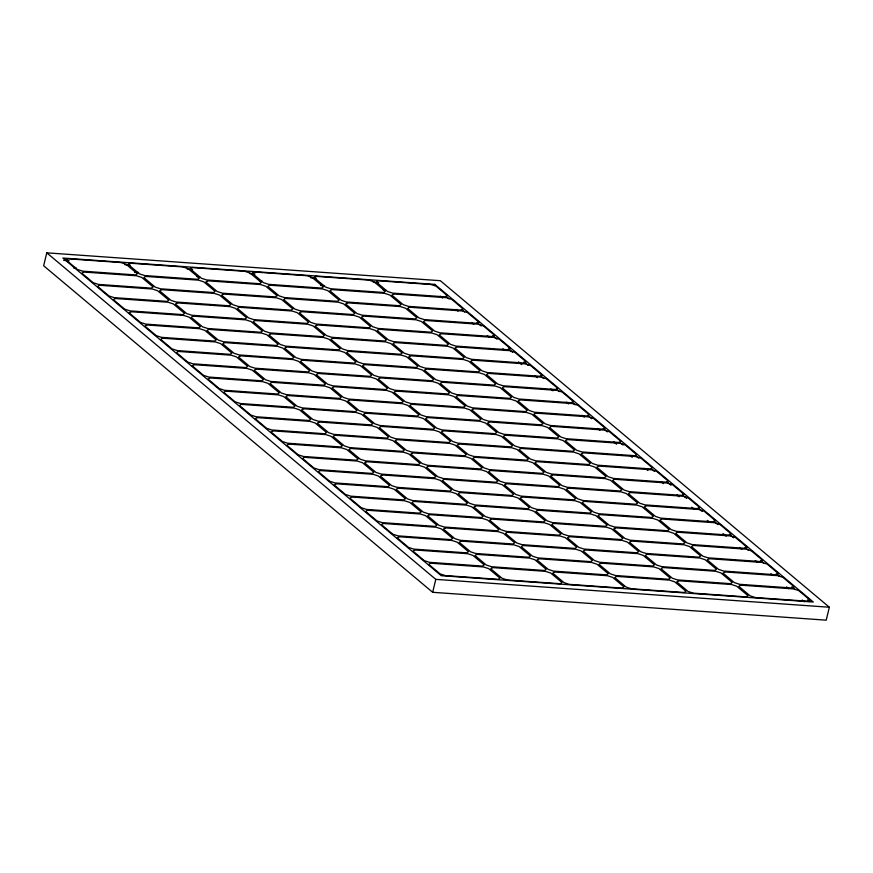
<?xml version="1.0" encoding="UTF-8"?>
<svg xmlns="http://www.w3.org/2000/svg" width="873" height="873" viewBox="0 0 873 873"><rect width="100%" height="100%" fill="white"/><g stroke="black" fill="none" stroke-linecap="round" stroke-linejoin="round"><path stroke-width="1.31" d="M46.782 252.832L43.65 265.763L432.67 592.298L826.218 620.168L829.35 607.237L440.33 280.702L46.782 252.832L435.791 579.366L829.35 607.237M432.67 592.298L435.791 579.366M63.653 260.35L69.087 260.732M124.752 264.683L130.186 265.065M187.215 269.102L192.638 269.484M249.667 273.522L255.102 273.915M310.777 277.854L316.201 278.236M373.229 282.274L378.664 282.666M73.507 267.88L76.224 268.066M134.573 272.201L138.643 272.485M197.003 276.621L199.71 276.817M259.423 281.041L262.14 281.237M320.5 285.373L324.57 285.657M382.92 289.792L385.637 289.978M445.797 296.231L448.929 298.85M461.435 309.358L464.567 311.977M477.073 322.486L481.241 325.978M492.71 335.603L496.879 339.106M508.348 348.731L512.516 352.234M523.986 361.859L528.154 365.361M540.671 375.859L543.792 378.489M556.308 388.987L559.429 391.606M571.946 402.115L575.067 404.734M587.584 415.242L591.752 418.734M603.221 428.359L607.39 431.862M619.895 442.36L623.027 444.99M635.533 455.488L638.665 458.118M651.171 468.615L654.303 471.245M666.808 481.743L670.977 485.246M682.446 494.871L686.615 498.363M698.084 507.988L702.252 511.491M713.721 521.116L717.89 524.618M729.359 534.243L733.527 537.746M744.996 547.371L748.128 549.99M760.634 560.499L763.766 563.118M776.272 573.626L779.403 576.245M791.909 586.743L795.041 589.373M807.547 599.871L809.631 601.628M440.33 296.263L442.425 298.009M455.979 309.391L458.063 311.148M471.627 322.519L473.712 324.276M487.265 335.658L489.349 337.404M502.913 348.785L504.998 350.542M518.551 361.913L521.683 364.543M535.247 375.925L537.332 377.671M550.885 389.052L552.969 390.809M566.533 402.191L568.618 403.937M582.171 415.319L584.255 417.065M597.819 428.447L599.904 430.203M613.457 441.585L616.589 444.204M630.153 455.586L632.238 457.343M645.791 468.714L647.875 470.471M661.439 481.852L663.524 483.598M677.077 494.98L679.172 496.737M691.678 507.235L693.773 508.992M707.326 520.373L709.411 522.119M722.975 533.501L726.096 536.131M739.66 547.502L741.744 549.259M755.298 560.641L757.393 562.387M770.946 573.768L773.031 575.514M786.595 586.896L788.679 588.653M802.232 600.035L804.317 601.781M67.865 258.79L66.097 259.979L77.413 269.484L82.608 271.165L135.566 274.919L137.334 273.729L126.018 264.224L120.823 262.544L67.865 258.79M83.633 272.027L81.866 273.216L93.182 282.721L98.376 284.402L151.335 288.155L153.102 286.955L141.786 277.461L136.592 275.781L83.633 272.027M129.87 263.177L128.102 264.377L139.418 273.871L144.612 275.552L197.582 279.305L199.35 278.116L188.022 268.611L182.839 266.931L129.87 263.177M99.402 285.264L97.634 286.453L108.95 295.947L114.145 297.638L167.103 301.381L168.871 300.192L157.555 290.698L152.36 289.007L99.402 285.264M145.638 276.414L143.87 277.603L155.187 287.108L160.381 288.788L213.35 292.542L215.118 291.353L203.791 281.848L198.608 280.168L145.638 276.414M115.171 298.501L113.403 299.69L124.719 309.184L129.913 310.875L182.872 314.618L184.639 313.429L173.323 303.935L168.129 302.244L115.171 298.501M191.874 267.575L190.107 268.764L201.423 278.269L206.617 279.949L259.587 283.703L261.354 282.503L250.027 273.009L244.844 271.328L191.874 267.575M161.407 289.65L159.639 290.84L170.955 300.345L176.15 302.025L229.119 305.779L230.876 304.59L219.559 295.085L214.365 293.404L161.407 289.65M130.939 311.726L129.171 312.916L140.488 322.421L145.682 324.101L198.64 327.855L200.408 326.666L189.092 317.161L183.897 315.48L130.939 311.726M207.643 280.811L205.875 282.001L217.191 291.495L222.386 293.186L275.355 296.929L277.123 295.74L265.796 286.246L260.612 284.554L207.643 280.811M177.175 302.887L175.408 304.077L186.724 313.582L191.918 315.262L244.877 319.016L246.644 317.827L235.328 308.322L230.134 306.641L177.175 302.887M146.708 324.963L144.94 326.153L156.256 335.658L161.45 337.338L214.409 341.092L216.177 339.903L204.86 330.398L199.666 328.717L146.708 324.963M253.879 271.961L252.111 273.151L263.439 282.656L268.622 284.336L321.591 288.09L323.359 286.901L312.043 277.396L306.849 275.715L253.879 271.961M223.412 294.048L221.644 295.238L232.96 304.732L238.154 306.423L291.124 310.166L292.892 308.977L281.564 299.483L276.381 297.791L223.412 294.048M192.944 316.124L191.176 317.314L202.492 326.818L207.687 328.499L260.645 332.253L262.413 331.053L251.097 321.559L245.902 319.878L192.944 316.124M162.465 338.2L160.708 339.39L172.025 348.894L177.219 350.575L230.177 354.329L231.945 353.139L220.629 343.635L215.435 341.954L162.465 338.2M269.648 285.198L267.88 286.388L279.196 295.892L284.391 297.573L337.36 301.327L339.128 300.137L327.811 290.633L322.617 288.952L269.648 285.198M239.18 307.274L237.412 308.464L248.729 317.968L253.923 319.649L306.892 323.403L308.66 322.213L297.333 312.709L292.149 311.028L239.18 307.274M208.712 329.361L206.945 330.551L218.261 340.044L223.455 341.736L276.414 345.479L278.181 344.289L266.865 334.796L261.671 333.104L208.712 329.361M178.234 351.437L176.466 352.627L187.793 362.131L192.977 363.812L245.946 367.566L247.714 366.376L236.397 356.871L231.203 355.191L178.234 351.437M315.884 276.359L314.116 277.549L325.443 287.042L330.627 288.734L383.596 292.477L385.364 291.287L374.048 281.793L368.853 280.102L315.884 276.359M285.416 298.435L283.649 299.625L294.965 309.129L300.159 310.81L353.129 314.564L354.896 313.374L343.58 303.869L338.386 302.189L285.416 298.435M254.949 320.511L253.181 321.701L264.497 331.205L269.692 332.886L322.661 336.64L324.418 335.45L313.101 325.945L307.907 324.265L254.949 320.511M224.481 342.587L222.713 343.787L234.029 353.281L239.224 354.962L292.182 358.716L293.95 357.526L282.634 348.021L277.439 346.341L224.481 342.587M194.002 364.674L192.235 365.863L203.562 375.357L208.745 377.049L261.714 380.803L263.482 379.602L252.166 370.108L246.972 368.417L194.002 364.674M331.653 289.596L329.885 290.785L341.212 300.279L346.395 301.971L399.365 305.714L401.133 304.524L389.816 295.03L384.622 293.339L331.653 289.596M301.185 311.672L299.417 312.861L310.733 322.366L315.928 324.047L368.897 327.801L370.665 326.6L359.338 317.106L354.154 315.426L301.185 311.672M270.717 333.748L268.949 334.937L280.266 344.442L285.46 346.123L338.418 349.877L340.186 348.687L328.87 339.182L323.676 337.502L270.717 333.748M240.25 355.824L238.482 357.013L249.798 366.518L254.992 368.199L307.951 371.953L309.719 370.763L298.402 361.258L293.208 359.578L240.25 355.824M209.771 377.911L208.003 379.1L219.33 388.594L224.514 390.286L277.483 394.029L279.251 392.839L267.935 383.345L262.74 381.654L209.771 377.911M377.9 280.746L376.132 281.935L387.448 291.44L392.643 293.121L445.601 296.875L447.369 295.685L436.053 286.18L430.858 284.5L377.9 280.746M347.421 302.822L345.653 304.011L356.981 313.516L362.164 315.197L415.133 318.951L416.901 317.761L405.585 308.256L400.391 306.576L347.421 302.822M316.954 324.909L315.186 326.098L326.502 335.592L331.696 337.284L384.666 341.027L386.433 339.837L375.106 330.343L369.923 328.652L316.954 324.909M286.486 346.985L284.718 348.174L296.034 357.679L301.229 359.36L354.187 363.113L355.955 361.924L344.639 352.419L339.444 350.739L286.486 346.985M256.007 369.061L254.25 370.25L265.567 379.755L270.761 381.436L323.719 385.189L325.487 384L314.171 374.495L308.977 372.815L256.007 369.061M225.54 391.137L223.772 392.337L235.099 401.831L240.282 403.512L293.252 407.265L295.019 406.076L283.703 396.571L278.509 394.891L225.54 391.137M393.658 293.983L391.901 295.172L403.217 304.677L408.411 306.358L461.37 310.111L463.137 308.922L451.821 299.417L446.627 297.737L393.658 293.983M363.19 316.059L361.422 317.248L372.749 326.753L377.933 328.434L430.902 332.187L432.67 330.998L421.353 321.493L416.159 319.813L363.19 316.059M332.722 338.135L330.954 339.335L342.271 348.829L347.465 350.51L400.434 354.263L402.202 353.074L390.875 343.569L385.691 341.889L332.722 338.135M302.254 360.222L300.487 361.411L311.803 370.905L316.997 372.596L369.956 376.35L371.723 375.15L360.407 365.656L355.213 363.965L302.254 360.222M271.776 382.298L270.008 383.487L281.335 392.992L286.519 394.672L339.488 398.426L341.256 397.237L329.939 387.732L324.745 386.052L271.776 382.298M241.308 404.374L239.54 405.563L250.857 415.068L256.051 416.748L309.02 420.502L310.788 419.313L299.472 409.808L294.277 408.127L241.308 404.374M409.426 307.22L407.658 308.409L418.985 317.914L424.169 319.594L477.138 323.348L478.906 322.148L467.59 312.654L462.395 310.974L409.426 307.22M378.958 329.296L377.191 330.485L388.507 339.99L393.701 341.67L446.67 345.424L448.438 344.235L437.122 334.73L431.928 333.05L378.958 329.296M348.491 351.372L346.723 352.561L358.039 362.066L363.233 363.746L416.203 367.5L417.971 366.311L406.643 356.806L401.46 355.125L348.491 351.372M318.023 373.458L316.255 374.648L327.571 384.142L332.766 385.833L385.724 389.576L387.492 388.387L376.176 378.893L370.981 377.201L318.023 373.458M287.544 395.534L285.777 396.724L297.104 406.229L302.287 407.909L355.256 411.663L357.024 410.474L345.708 400.969L340.514 399.288L287.544 395.534M257.077 417.61L255.309 418.8L266.625 428.305L271.819 429.985L324.789 433.739L326.557 432.55L315.229 423.045L310.046 421.364L257.077 417.61M425.195 320.456L423.427 321.646L434.754 331.14L439.937 332.831L492.907 336.574L494.675 335.385L483.358 325.891L478.164 324.199L425.195 320.456M394.727 342.532L392.959 343.722L404.275 353.227L409.47 354.907L462.439 358.661L464.207 357.472L452.88 347.967L447.696 346.286L394.727 342.532M364.259 364.608L362.491 365.798L373.808 375.303L379.002 376.983L431.96 380.737L433.728 379.548L422.412 370.043L417.218 368.362L364.259 364.608M333.792 386.684L332.024 387.885L343.34 397.379L348.534 399.059L401.493 402.813L403.261 401.624L391.944 392.119L386.75 390.438L333.792 386.684M303.313 408.771L301.545 409.961L312.872 419.455L318.056 421.146L371.025 424.889L372.793 423.7L361.477 414.206L356.282 412.514L303.313 408.771M272.845 430.847L271.077 432.037L282.394 441.542L287.588 443.222L340.557 446.976L342.325 445.787L330.998 436.282L325.815 434.601L272.845 430.847M440.963 333.682L439.195 334.883L450.523 344.377L455.706 346.068L508.675 349.811L510.443 348.622L499.127 339.117L493.932 337.436L440.963 333.682M410.496 355.769L408.728 356.959L420.044 366.453L425.238 368.144L478.208 371.898L479.975 370.698L468.648 361.204L463.465 359.512L410.496 355.769M380.028 377.845L378.26 379.035L389.576 388.54L394.771 390.22L447.729 393.974L449.497 392.785L438.181 383.28L432.986 381.599L380.028 377.845M349.56 399.921L347.792 401.111L359.109 410.616L364.303 412.296L417.261 416.05L419.029 414.861L407.713 405.356L402.518 403.675L349.56 399.921M319.082 422.008L317.314 423.198L328.641 432.692L333.824 434.383L386.794 438.126L388.561 436.937L377.245 427.443L372.051 425.751L319.082 422.008M288.614 444.084L286.846 445.274L298.162 454.778L303.357 456.459L356.326 460.213L358.094 459.012L346.767 449.519L341.583 447.838L288.614 444.084M456.732 346.919L454.964 348.109L466.291 357.614L471.475 359.294L524.444 363.048L526.212 361.859L514.895 352.354L509.701 350.673L456.732 346.919M426.264 369.006L424.496 370.196L435.813 379.69L441.007 381.381L493.976 385.124L495.744 383.934L484.417 374.441L479.233 372.749L426.264 369.006M395.796 391.082L394.029 392.272L405.345 401.776L410.539 403.457L463.498 407.211L465.265 406.021L453.949 396.517L448.755 394.836L395.796 391.082M365.318 413.158L363.55 414.348L374.877 423.852L380.061 425.533L433.03 429.287L434.798 428.097L423.481 418.593L418.287 416.912L365.318 413.158M334.85 435.234L333.082 436.424L344.399 445.928L349.593 447.609L402.562 451.363L404.33 450.173L393.014 440.669L387.819 438.988L334.85 435.234M304.382 457.321L302.615 458.511L313.931 468.004L319.125 469.696L372.094 473.439L373.862 472.249L362.535 462.755L357.352 461.064L304.382 457.321M472.5 360.156L470.733 361.346L482.049 370.85L487.243 372.531L540.212 376.285L541.98 375.095L530.664 365.591L525.47 363.91L472.5 360.156M442.033 382.232L440.265 383.433L451.581 392.926L456.775 394.607L509.745 398.361L511.513 397.171L500.185 387.667L495.002 385.986L442.033 382.232M411.565 404.319L409.797 405.509L421.113 415.002L426.308 416.694L479.266 420.437L481.034 419.247L469.718 409.753L464.523 408.062L411.565 404.319M381.086 426.395L379.319 427.584L390.646 437.089L395.829 438.77L448.798 442.524L450.566 441.334L439.25 431.829L434.056 430.149L381.086 426.395M350.619 448.471L348.851 449.66L360.167 459.165L365.361 460.846L418.331 464.6L420.099 463.41L408.771 453.905L403.588 452.225L350.619 448.471M320.151 470.547L318.383 471.747L329.699 481.241L334.894 482.933L387.852 486.676L389.62 485.486L378.304 475.992L373.109 474.301L320.151 470.547M488.269 373.393L486.501 374.582L497.817 384.087L503.012 385.768L555.981 389.522L557.749 388.332L546.422 378.827L541.238 377.147L488.269 373.393M457.801 395.469L456.033 396.658L467.35 406.163L472.544 407.844L525.513 411.598L527.27 410.408L515.954 400.903L510.76 399.223L457.801 395.469M427.334 417.556L425.566 418.745L436.882 428.239L442.076 429.931L495.035 433.674L496.802 432.484L485.486 422.99L480.292 421.299L427.334 417.556M396.855 439.632L395.087 440.821L406.414 450.326L411.598 452.007L464.567 455.761L466.335 454.56L455.019 445.066L449.824 443.386L396.855 439.632M366.387 461.708L364.619 462.897L375.936 472.402L381.13 474.083L434.099 477.837L435.867 476.647L424.54 467.142L419.356 465.462L366.387 461.708M335.919 483.784L334.152 484.973L345.468 494.478L350.662 496.159L403.621 499.913L405.388 498.723L394.072 489.218L388.878 487.538L335.919 483.784M504.037 386.63L502.27 387.819L513.586 397.324L518.78 399.005L571.75 402.759L573.517 401.569L562.19 392.064L557.007 390.384L504.037 386.63M473.57 408.706L471.802 409.895L483.118 419.4L488.313 421.081L541.271 424.835L543.039 423.645L531.722 414.14L526.528 412.46L473.57 408.706M443.102 430.782L441.334 431.971L452.651 441.476L457.845 443.157L510.803 446.911L512.571 445.721L501.255 436.216L496.06 434.536L443.102 430.782M412.623 452.869L410.856 454.058L422.183 463.552L427.366 465.244L480.336 468.987L482.103 467.797L470.787 458.303L465.593 456.612L412.623 452.869M382.156 474.945L380.388 476.134L391.704 485.639L396.899 487.32L449.868 491.073L451.636 489.884L440.308 480.379L435.125 478.699L382.156 474.945M351.688 497.021L349.92 498.21L361.236 507.715L366.431 509.396L419.389 513.149L421.157 511.96L409.841 502.455L404.646 500.775L351.688 497.021M519.806 399.867L518.038 401.056L529.354 410.55L534.549 412.242L587.518 415.985L589.286 414.795L577.959 405.301L572.775 403.61L519.806 399.867M489.338 421.943L487.571 423.132L498.887 432.637L504.081 434.317L557.039 438.071L558.807 436.882L547.491 427.377L542.297 425.697L489.338 421.943M458.86 444.019L457.092 445.208L468.419 454.713L473.603 456.393L526.572 460.147L528.34 458.958L517.023 449.453L511.829 447.773L458.86 444.019M428.392 466.095L426.624 467.295L437.94 476.789L443.135 478.48L496.104 482.223L497.872 481.034L486.556 471.54L481.361 469.849L428.392 466.095M397.924 488.182L396.156 489.371L407.473 498.876L412.667 500.556L465.636 504.31L467.404 503.11L456.077 493.616L450.894 491.936L397.924 488.182M367.457 510.258L365.689 511.447L377.005 520.952L382.199 522.632L435.158 526.386L436.926 525.197L425.609 515.692L420.415 514.011L367.457 510.258M535.575 413.104L533.807 414.293L545.123 423.787L550.317 425.478L603.287 429.221L605.054 428.032L593.727 418.538L588.544 416.847L535.575 413.104M505.107 435.18L503.339 436.369L514.655 445.874L519.85 447.554L572.808 451.308L574.576 450.108L563.26 440.614L558.065 438.933L505.107 435.18M474.628 457.256L472.86 458.445L484.188 467.95L489.371 469.63L542.34 473.384L544.108 472.195L532.792 462.69L527.598 461.009L474.628 457.256M444.161 479.332L442.393 480.521L453.709 490.026L458.903 491.706L511.873 495.46L513.64 494.271L502.313 484.766L497.13 483.085L444.161 479.332M413.693 501.418L411.925 502.608L423.241 512.102L428.436 513.793L481.405 517.536L483.162 516.347L471.846 506.853L466.651 505.161L413.693 501.418M383.225 523.494L381.457 524.684L392.774 534.189L397.968 535.869L450.926 539.623L452.694 538.434L441.378 528.929L436.184 527.248L383.225 523.494M551.343 426.33L549.575 427.53L560.892 437.024L566.086 438.704L619.055 442.458L620.812 441.269L609.496 431.764L604.302 430.083L551.343 426.33M520.875 448.416L519.108 449.606L530.424 459.1L535.618 460.791L588.577 464.534L590.344 463.345L579.028 453.851L573.834 452.159L520.875 448.416M490.397 470.492L488.629 471.682L499.956 481.187L505.14 482.867L558.109 486.621L559.877 485.432L548.56 475.927L543.366 474.246L490.397 470.492M459.929 492.568L458.161 493.758L469.478 503.263L474.672 504.943L527.641 508.697L529.409 507.508L518.082 498.003L512.898 496.322L459.929 492.568M429.461 514.644L427.694 515.845L439.01 525.339L444.204 527.019L497.163 530.773L498.93 529.584L487.614 520.079L482.42 518.398L429.461 514.644M398.994 536.731L397.226 537.921L408.542 547.415L413.737 549.106L466.695 552.849L468.463 551.66L457.146 542.166L451.952 540.474L398.994 536.731M567.112 439.566L565.344 440.756L576.66 450.261L581.855 451.941L634.813 455.695L636.581 454.506L625.264 445.001L620.07 443.32L567.112 439.566M536.644 461.642L534.876 462.843L546.192 472.337L551.387 474.028L604.345 477.771L606.113 476.582L594.797 467.088L589.602 465.396L536.644 461.642M506.165 483.729L504.398 484.919L515.725 494.424L520.908 496.104L573.877 499.858L575.645 498.658L564.329 489.164L559.135 487.483L506.165 483.729M475.698 505.805L473.93 506.995L485.246 516.5L490.44 518.18L543.41 521.934L545.178 520.745L533.85 511.24L528.667 509.559L475.698 505.805M445.23 527.881L443.462 529.071L454.778 538.576L459.973 540.256L512.931 544.01L514.699 542.82L503.383 533.316L498.188 531.635L445.23 527.881M414.751 549.968L412.994 551.158L424.311 560.652L429.505 562.343L482.463 566.086L484.231 564.896L472.915 555.403L467.721 553.711L414.751 549.968M582.88 452.803L581.112 453.993L592.429 463.498L597.623 465.178L650.581 468.932L652.349 467.742L641.033 458.238L635.839 456.557L582.88 452.803M552.402 474.879L550.645 476.069L561.961 485.574L567.155 487.254L620.114 491.008L621.882 489.818L610.565 480.314L605.371 478.633L552.402 474.879M521.934 496.966L520.166 498.156L531.482 507.649L536.677 509.341L589.646 513.084L591.414 511.894L580.098 502.401L574.903 500.709L521.934 496.966M491.466 519.042L489.698 520.232L501.015 529.736L506.209 531.417L559.178 535.171L560.946 533.981L549.619 524.477L544.436 522.796L491.466 519.042M460.999 541.118L459.231 542.308L470.547 551.812L475.741 553.493L528.7 557.247L530.468 556.057L519.151 546.553L513.957 544.872L460.999 541.118M430.52 563.194L428.752 564.395L440.079 573.888L445.263 575.569L498.232 579.323L500 578.133L488.684 568.629L483.489 566.948L430.52 563.194M598.649 466.04L596.881 467.23L608.197 476.734L613.392 478.415L666.35 482.169L668.118 480.979L656.802 471.475L651.607 469.794L598.649 466.04M568.17 488.116L566.402 489.306L577.73 498.81L582.913 500.491L635.882 504.245L637.65 503.055L626.334 493.551L621.14 491.87L568.17 488.116M537.703 510.192L535.935 511.392L547.251 520.886L552.445 522.567L605.415 526.321L607.182 525.131L595.866 515.627L590.672 513.946L537.703 510.192M507.235 532.279L505.467 533.468L516.783 542.962L521.978 544.654L574.947 548.408L576.704 547.207L565.388 537.713L560.193 536.022L507.235 532.279M476.767 554.355L474.999 555.544L486.316 565.049L491.51 566.73L544.468 570.484L546.236 569.294L534.92 559.789L529.725 558.109L476.767 554.355M614.417 479.277L612.65 480.466L623.966 489.971L629.16 491.652L682.119 495.406L683.886 494.205L672.57 484.711L667.376 483.031L614.417 479.277M583.939 501.353L582.171 502.542L593.498 512.047L598.682 513.728L651.651 517.482L653.419 516.292L642.102 506.787L636.908 505.107L583.939 501.353M553.471 523.429L551.703 524.618L563.02 534.123L568.214 535.804L621.183 539.558L622.951 538.368L611.624 528.863L606.44 527.183L553.471 523.429M523.003 545.516L521.236 546.705L532.552 556.199L537.746 557.891L590.705 561.634L592.472 560.444L581.156 550.95L575.962 549.259L523.003 545.516M492.536 567.592L490.768 568.781L502.084 578.286L507.278 579.967L560.237 583.721L562.005 582.52L550.688 573.026L545.494 571.346L492.536 567.592M630.186 492.514L628.418 493.703L639.734 503.197L644.929 504.889L697.887 508.632L699.655 507.442L688.339 497.948L683.144 496.257L630.186 492.514M599.707 514.59L597.94 515.779L609.267 525.284L614.45 526.965L667.419 530.719L669.187 529.529L657.871 520.024L652.677 518.344L599.707 514.59M569.24 536.666L567.472 537.855L578.788 547.36L583.982 549.041L636.952 552.795L638.72 551.605L627.392 542.1L622.209 540.42L569.24 536.666M538.772 558.742L537.004 559.942L548.32 569.436L553.515 571.117L606.473 574.87L608.241 573.681L596.925 564.176L591.73 562.496L538.772 558.742M645.944 505.74L644.187 506.94L655.503 516.434L660.697 518.115L713.656 521.868L715.424 520.679L704.107 511.174L698.913 509.494L645.944 505.74M615.476 527.827L613.708 529.016L625.035 538.51L630.219 540.201L683.188 543.955L684.956 542.755L673.64 533.261L668.445 531.57L615.476 527.827M585.008 549.903L583.24 551.092L594.557 560.597L599.751 562.277L652.72 566.031L654.488 564.842L643.161 555.337L637.977 553.657L585.008 549.903M554.541 571.979L552.773 573.168L564.089 582.673L569.283 584.353L622.242 588.107L624.009 586.918L612.693 577.413L607.499 575.733L554.541 571.979M661.712 518.977L659.944 520.166L671.272 529.671L676.455 531.351L729.424 535.105L731.192 533.916L719.876 524.411L714.681 522.731L661.712 518.977M631.244 541.064L629.477 542.253L640.793 551.747L645.987 553.438L698.957 557.181L700.724 555.992L689.408 546.498L684.214 544.807L631.244 541.064M600.777 563.14L599.009 564.329L610.325 573.834L615.52 575.514L668.489 579.268L670.257 578.079L658.929 568.574L653.746 566.893L600.777 563.14M677.481 532.214L675.713 533.403L687.04 542.908L692.224 544.588L745.193 548.342L746.961 547.153L735.644 537.648L730.45 535.967L677.481 532.214M647.013 554.29L645.245 555.49L656.561 564.984L661.756 566.664L714.725 570.418L716.493 569.229L705.166 559.724L699.982 558.043L647.013 554.29M616.545 576.376L614.778 577.566L626.094 587.06L631.288 588.751L684.246 592.494L686.014 591.305L674.698 581.811L669.504 580.119L616.545 576.376M693.249 545.45L691.481 546.64L702.809 556.145L707.992 557.825L760.961 561.579L762.729 560.39L751.413 550.885L746.219 549.204L693.249 545.45M662.782 567.526L661.014 568.716L672.33 578.221L677.524 579.901L730.494 583.655L732.261 582.466L720.934 572.961L715.751 571.28L662.782 567.526M709.018 558.687L707.25 559.877L718.577 569.382L723.761 571.062L776.73 574.816L778.498 573.626L767.181 564.122L761.987 562.441L709.018 558.687M678.55 580.763L676.782 581.953L688.099 591.457L693.293 593.138L746.262 596.892L748.03 595.702L736.703 586.198L731.519 584.517L678.55 580.763M724.786 571.924L723.019 573.114L734.335 582.607L739.529 584.299L792.498 588.042L794.266 586.852L782.95 577.359L777.756 575.667L724.786 571.924M740.555 585.161L738.787 586.35L750.103 595.844L755.298 597.536L808.267 601.279L810.035 600.089L798.708 590.595L793.524 588.904L740.555 585.161M434.863 284.391L62.834 258.037L441.258 575.689L813.298 602.032L434.863 284.391"/></g></svg>
